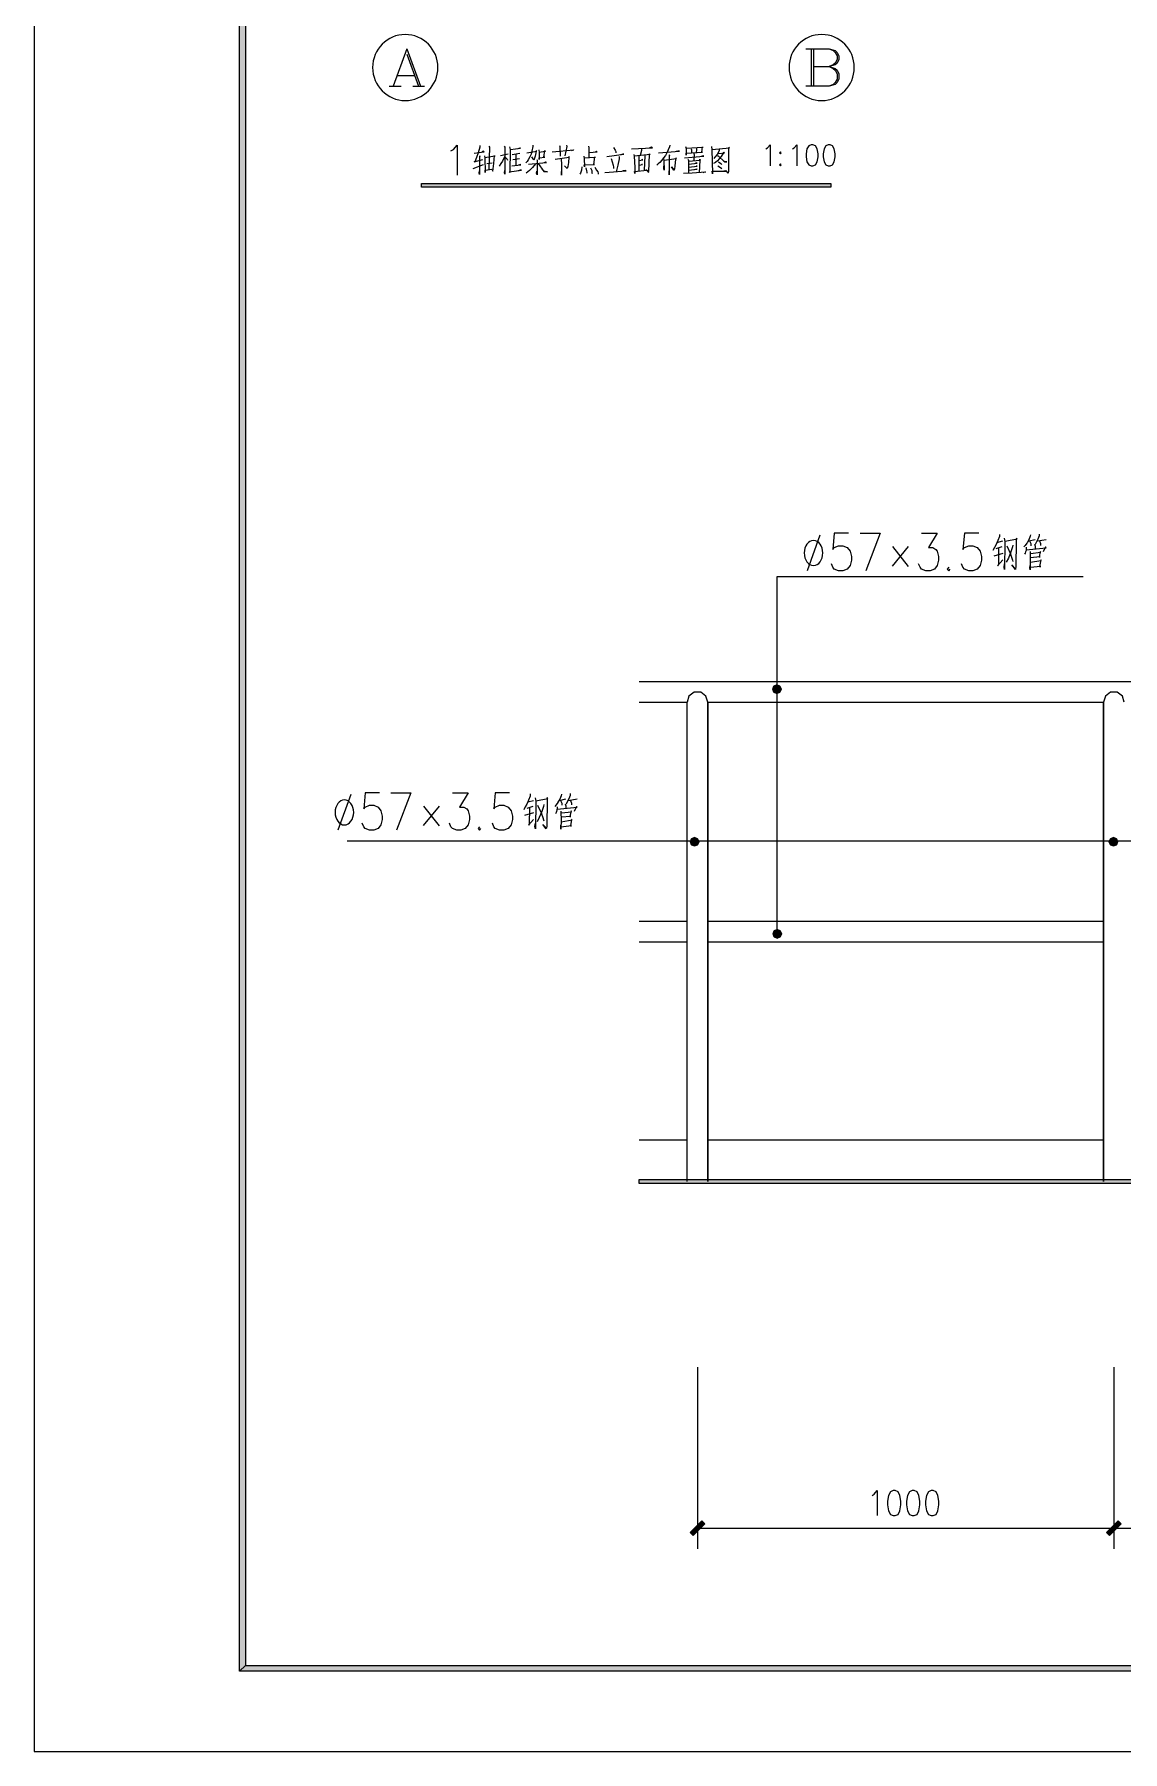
# Model space of a CAD drawing. Header units: millimetres. Extents: x 0 to 586, y 0 to 414.
# Drawn here: x 0 to 128.8, y 0 to 203.2 of the extents above; entities that cross this region are included whole.
import ezdxf

# ---------------------------------------------------------------- set-up
doc = ezdxf.new("R2010")
doc.units = ezdxf.units.MM

msp = doc.modelspace()

# ---------------------------------------------------------------- hatches: boundary and pattern name
h = msp.add_hatch(color=0)
h.dxf.hatch_style = 2
h.paths.add_polyline_path([(24.302861, 404.569083), (24.994306, 403.877639), (24.994306, 10.205861), (24.302861, 9.514417)])
h = msp.add_hatch(color=0)
h.dxf.hatch_style = 2
h.paths.add_polyline_path([(45.854056, 185.074278), (45.854056, 185.518778), (94.311611, 185.518778), (94.311611, 185.074278)])
h = msp.add_hatch(color=0)
h.dxf.hatch_style = 2
h.paths.add_polyline_path([(87.562972, 125.334889), (87.562972, 126.040444), (87.418333, 125.687667)])
h = msp.add_hatch(color=0)
h.dxf.hatch_style = 2
h.paths.add_polyline_path([(87.91575, 125.19025), (87.91575, 126.185083), (87.562972, 126.040444)])
h = msp.add_hatch(color=0)
h.dxf.hatch_style = 2
h.paths.add_polyline_path([(87.562972, 125.334889), (87.91575, 125.19025), (87.562972, 126.040444)])
h = msp.add_hatch(color=0)
h.dxf.hatch_style = 2
h.paths.add_polyline_path([(87.91575, 125.19025), (88.268528, 125.334889), (87.91575, 126.185083)])
h = msp.add_hatch(color=0)
h.dxf.hatch_style = 2
h.paths.add_polyline_path([(88.268528, 125.334889), (88.268528, 126.040444), (87.91575, 126.185083)])
h = msp.add_hatch(color=0)
h.dxf.hatch_style = 2
h.paths.add_polyline_path([(88.268528, 125.334889), (88.413167, 125.687667), (88.268528, 126.040444)])
h = msp.add_hatch(color=0)
h.dxf.hatch_style = 2
h.paths.add_polyline_path([(77.812194, 107.293833), (77.812194, 107.999389), (77.667556, 107.646611)])
h = msp.add_hatch(color=0)
h.dxf.hatch_style = 2
h.paths.add_polyline_path([(78.164972, 107.149194), (78.164972, 108.147556), (77.812194, 107.999389)])
h = msp.add_hatch(color=0)
h.dxf.hatch_style = 2
h.paths.add_polyline_path([(77.812194, 107.293833), (78.164972, 107.149194), (77.812194, 107.999389)])
h = msp.add_hatch(color=0)
h.dxf.hatch_style = 2
h.paths.add_polyline_path([(78.164972, 107.149194), (78.51775, 107.293833), (78.164972, 108.147556)])
h = msp.add_hatch(color=0)
h.dxf.hatch_style = 2
h.paths.add_polyline_path([(78.51775, 107.293833), (78.51775, 107.999389), (78.164972, 108.147556)])
h = msp.add_hatch(color=0)
h.dxf.hatch_style = 2
h.paths.add_polyline_path([(78.51775, 107.293833), (78.662389, 107.646611), (78.51775, 107.999389)])
h = msp.add_hatch(color=0)
h.dxf.hatch_style = 2
h.paths.add_polyline_path([(127.388056, 107.293833), (127.388056, 107.999389), (127.243417, 107.646611)])
h = msp.add_hatch(color=0)
h.dxf.hatch_style = 2
h.paths.add_polyline_path([(127.740833, 107.149194), (127.740833, 108.147556), (127.388056, 107.999389)])
h = msp.add_hatch(color=0)
h.dxf.hatch_style = 2
h.paths.add_polyline_path([(127.388056, 107.293833), (127.740833, 107.149194), (127.388056, 107.999389)])
h = msp.add_hatch(color=0)
h.dxf.hatch_style = 2
h.paths.add_polyline_path([(127.740833, 107.149194), (128.093611, 107.293833), (127.740833, 108.147556)])
h = msp.add_hatch(color=0)
h.dxf.hatch_style = 2
h.paths.add_polyline_path([(128.093611, 107.293833), (128.093611, 107.999389), (127.740833, 108.147556)])
h = msp.add_hatch(color=0)
h.dxf.hatch_style = 2
h.paths.add_polyline_path([(128.093611, 107.293833), (128.241778, 107.646611), (128.093611, 107.999389)])
h = msp.add_hatch(color=0)
h.dxf.hatch_style = 2
h.paths.add_polyline_path([(87.591194, 96.393), (87.591194, 97.098556), (87.446556, 96.745778)])
h = msp.add_hatch(color=0)
h.dxf.hatch_style = 2
h.paths.add_polyline_path([(87.943972, 96.248361), (87.943972, 97.243194), (87.591194, 97.098556)])
h = msp.add_hatch(color=0)
h.dxf.hatch_style = 2
h.paths.add_polyline_path([(87.591194, 96.393), (87.943972, 96.248361), (87.591194, 97.098556)])
h = msp.add_hatch(color=0)
h.dxf.hatch_style = 2
h.paths.add_polyline_path([(87.943972, 96.248361), (88.29675, 96.393), (87.943972, 97.243194)])
h = msp.add_hatch(color=0)
h.dxf.hatch_style = 2
h.paths.add_polyline_path([(88.29675, 96.393), (88.29675, 97.098556), (87.943972, 97.243194)])
h = msp.add_hatch(color=0)
h.dxf.hatch_style = 2
h.paths.add_polyline_path([(88.29675, 96.393), (88.441389, 96.745778), (88.29675, 97.098556)])
h = msp.add_hatch(color=0)
h.dxf.hatch_style = 2
h.paths.add_polyline_path([(198.176444, 67.698056), (198.176444, 67.207694), (71.59625, 67.207694), (71.59625, 67.698056)])
h = msp.add_hatch(color=0)
h.dxf.hatch_style = 2
h.paths.add_polyline_path([(79.015167, 27.312056), (79.360889, 26.962806), (77.981528, 25.583444), (77.632278, 25.932694)])
h = msp.add_hatch(color=0)
h.dxf.hatch_style = 2
h.paths.add_polyline_path([(127.278694, 25.583444), (126.929444, 25.932694), (128.308806, 27.312056), (128.658056, 26.962806)])
h = msp.add_hatch(color=0)
h.dxf.hatch_style = 2
h.paths.add_polyline_path([(128.308806, 27.312056), (128.658056, 26.962806), (127.278694, 25.583444), (126.929444, 25.932694)])
h = msp.add_hatch(color=0)
h.dxf.hatch_style = 2
h.paths.add_polyline_path([(24.302861, 9.514417), (24.994306, 10.205861), (575.429944, 10.205861), (576.117861, 9.514417)])

# ---------------------------------------------------------------- linework, layer by layer
at = {"color": 0, "lineweight": 0}
for points in [[(0, 0), (585.632278, 0), (585.632278, 414.0835), (0, 414.0835)], [(24.302861, 404.569083), (24.994306, 403.877639), (24.994306, 10.205861), (24.302861, 9.514417)], [(88.3285, 189.268806), (88.226194, 189.148861), (88.3285, 189.032444), (88.430806, 189.148861)], [(91.972694, 190.101361), (91.669306, 189.981417), (91.464694, 189.625111), (91.365917, 189.032444), (91.365917, 188.676139), (91.464694, 188.083472), (91.669306, 187.727167), (91.972694, 187.607222), (92.173778, 187.607222), (92.477167, 187.727167), (92.67825, 188.083472), (92.780556, 188.676139), (92.780556, 189.032444), (92.67825, 189.625111), (92.477167, 189.981417), (92.173778, 190.101361)], [(93.994111, 190.101361), (93.690722, 189.981417), (93.489639, 189.625111), (93.387333, 189.032444), (93.387333, 188.676139), (93.489639, 188.083472), (93.690722, 187.727167), (93.994111, 187.607222), (94.198722, 187.607222), (94.502111, 187.727167), (94.703194, 188.083472), (94.8055, 188.676139), (94.8055, 189.032444), (94.703194, 189.625111), (94.502111, 189.981417), (94.198722, 190.101361)], [(88.3285, 187.843583), (88.226194, 187.727167), (88.3285, 187.607222), (88.430806, 187.727167)], [(45.854056, 185.074278), (45.854056, 185.518778), (94.311611, 185.518778), (94.311611, 185.074278)], [(87.418333, 125.687667), (87.562972, 126.040444), (87.91575, 126.185083), (88.268528, 126.040444), (88.413167, 125.687667), (88.268528, 125.334889), (87.91575, 125.19025), (87.562972, 125.334889)], [(87.562972, 125.334889), (87.562972, 126.040444), (87.418333, 125.687667)], [(87.91575, 125.19025), (87.91575, 126.185083), (87.562972, 126.040444)], [(87.562972, 125.334889), (87.91575, 125.19025), (87.562972, 126.040444)], [(87.91575, 125.19025), (88.268528, 125.334889), (87.91575, 126.185083)], [(88.268528, 125.334889), (88.268528, 126.040444), (87.91575, 126.185083)], [(88.268528, 125.334889), (88.413167, 125.687667), (88.268528, 126.040444)], [(77.667556, 107.646611), (77.812194, 107.999389), (78.164972, 108.147556), (78.51775, 107.999389), (78.662389, 107.646611), (78.51775, 107.293833), (78.164972, 107.149194), (77.812194, 107.293833)], [(77.812194, 107.293833), (77.812194, 107.999389), (77.667556, 107.646611)], [(78.164972, 107.149194), (78.164972, 108.147556), (77.812194, 107.999389)], [(77.812194, 107.293833), (78.164972, 107.149194), (77.812194, 107.999389)], [(78.164972, 107.149194), (78.51775, 107.293833), (78.164972, 108.147556)], [(78.51775, 107.293833), (78.51775, 107.999389), (78.164972, 108.147556)], [(78.51775, 107.293833), (78.662389, 107.646611), (78.51775, 107.999389)], [(127.243417, 107.646611), (127.388056, 107.999389), (127.740833, 108.147556), (128.093611, 107.999389), (128.241778, 107.646611), (128.093611, 107.293833), (127.740833, 107.149194), (127.388056, 107.293833)], [(127.388056, 107.293833), (127.388056, 107.999389), (127.243417, 107.646611)], [(127.740833, 107.149194), (127.740833, 108.147556), (127.388056, 107.999389)], [(127.388056, 107.293833), (127.740833, 107.149194), (127.388056, 107.999389)], [(127.740833, 107.149194), (128.093611, 107.293833), (127.740833, 108.147556)], [(128.093611, 107.293833), (128.093611, 107.999389), (127.740833, 108.147556)], [(128.093611, 107.293833), (128.241778, 107.646611), (128.093611, 107.999389)], [(87.446556, 96.745778), (87.591194, 97.098556), (87.943972, 97.243194), (88.29675, 97.098556), (88.441389, 96.745778), (88.29675, 96.393), (87.943972, 96.248361), (87.591194, 96.393)], [(87.591194, 96.393), (87.591194, 97.098556), (87.446556, 96.745778)], [(87.943972, 96.248361), (87.943972, 97.243194), (87.591194, 97.098556)], [(87.591194, 96.393), (87.943972, 96.248361), (87.591194, 97.098556)], [(87.943972, 96.248361), (88.29675, 96.393), (87.943972, 97.243194)], [(88.29675, 96.393), (88.29675, 97.098556), (87.943972, 97.243194)], [(88.29675, 96.393), (88.441389, 96.745778), (88.29675, 97.098556)], [(198.176444, 67.698056), (198.176444, 67.207694), (71.59625, 67.207694), (71.59625, 67.698056)], [(101.681139, 30.885694), (101.342472, 30.744583), (101.116694, 30.32125), (101.003806, 29.615694), (101.003806, 29.195889), (101.116694, 28.490333), (101.342472, 28.067), (101.681139, 27.925889), (101.906917, 27.925889), (102.245583, 28.067), (102.471361, 28.490333), (102.58425, 29.195889), (102.58425, 29.615694), (102.471361, 30.32125), (102.245583, 30.744583), (101.906917, 30.885694)], [(103.935389, 30.885694), (103.596722, 30.744583), (103.370944, 30.32125), (103.258056, 29.615694), (103.258056, 29.195889), (103.370944, 28.490333), (103.596722, 28.067), (103.935389, 27.925889), (104.161167, 27.925889), (104.499833, 28.067), (104.722083, 28.490333), (104.834972, 29.195889), (104.834972, 29.615694), (104.722083, 30.32125), (104.499833, 30.744583), (104.161167, 30.885694)], [(106.189639, 30.885694), (105.850972, 30.744583), (105.625194, 30.32125), (105.512306, 29.615694), (105.512306, 29.195889), (105.625194, 28.490333), (105.850972, 28.067), (106.189639, 27.925889), (106.411889, 27.925889), (106.750556, 28.067), (106.976333, 28.490333), (107.089222, 29.195889), (107.089222, 29.615694), (106.976333, 30.32125), (106.750556, 30.744583), (106.411889, 30.885694)], [(79.015167, 27.312056), (79.360889, 26.962806), (77.981528, 25.583444), (77.632278, 25.932694)], [(127.278694, 25.583444), (126.929444, 25.932694), (128.308806, 27.312056), (128.658056, 26.962806)], [(128.308806, 27.312056), (128.658056, 26.962806), (127.278694, 25.583444), (126.929444, 25.932694)], [(24.302861, 9.514417), (24.994306, 10.205861), (575.429944, 10.205861), (576.117861, 9.514417)]]:
    msp.add_lwpolyline(points, close=True, dxfattribs=at)
for points in [[(44.107806, 201.436111), (42.485028, 197.019333)], [(44.107806, 201.436111), (45.730583, 197.019333)], [(91.316528, 201.436111), (94.099944, 201.436111), (94.794917, 201.224444), (95.02775, 201.016306), (95.257056, 200.5965), (95.257056, 200.173167), (95.02775, 199.753361), (94.794917, 199.541694), (94.099944, 199.333556)], [(92.0115, 197.019333), (92.0115, 201.436111)], [(92.244333, 201.436111), (92.244333, 197.019333)], [(94.099944, 201.436111), (94.562083, 201.224444), (94.794917, 201.016306), (95.02775, 200.5965), (95.02775, 200.173167), (94.794917, 199.753361), (94.562083, 199.541694), (94.099944, 199.333556)], [(44.107806, 200.804639), (45.49775, 197.019333)], [(92.244333, 199.333556), (94.099944, 199.333556), (94.794917, 199.121889), (95.02775, 198.91375), (95.257056, 198.490417), (95.257056, 197.858944), (95.02775, 197.439139), (94.794917, 197.231), (94.099944, 197.019333), (91.316528, 197.019333)], [(94.099944, 199.333556), (94.562083, 199.121889), (94.794917, 198.91375), (95.02775, 198.490417), (95.02775, 197.858944), (94.794917, 197.439139), (94.562083, 197.231), (94.099944, 197.019333)], [(42.947167, 198.282278), (45.035611, 198.282278)], [(42.019361, 197.019333), (43.412833, 197.019333)], [(44.802778, 197.019333), (46.19625, 197.019333)], [(49.318333, 189.367583), (49.614667, 189.536917), (50.059167, 190.044917), (50.059167, 186.485389)], [(52.743806, 189.988472), (52.743806, 189.822667), (52.549778, 189.148861), (52.352222, 188.587944), (52.158194, 188.05525), (52.084111, 188.05525), (53.089528, 188.333944)], [(52.084111, 189.092417), (53.234167, 189.26175), (53.163611, 189.314667), (52.966056, 189.233528)], [(53.798611, 189.932028), (53.897389, 189.794444), (53.872694, 189.822667), (53.823306, 187.155667)], [(56.10225, 188.979528), (55.170917, 188.781972)], [(55.636583, 189.932028), (55.710667, 189.794444), (55.685972, 189.850889), (55.710667, 186.622972), (55.661278, 186.820528), (55.685972, 187.046306)], [(56.250417, 189.850889), (56.3245, 189.512222), (56.299806, 186.792306), (56.225722, 186.905194), (57.672111, 187.099222), (57.49925, 187.099222), (57.280528, 187.018083)], [(56.373889, 189.512222), (57.573333, 189.681556), (57.474556, 189.681556), (57.255833, 189.625111)], [(56.567917, 188.923083), (57.474556, 189.092417)], [(56.984194, 188.951306), (56.984194, 187.635444)], [(59.019722, 190.044917), (59.019722, 189.875583), (58.89625, 189.342889), (58.801, 188.979528), (58.677528, 188.644389), (58.479972, 188.305722), (58.335333, 188.111694), (58.187167, 187.970583)], [(58.310639, 189.148861), (59.485389, 189.314667), (59.411306, 189.399333), (59.361917, 189.148861), (59.287833, 188.757278), (59.217278, 188.503278), (59.167889, 188.362167), (59.143194, 188.305722), (58.89625, 188.644389)], [(59.707639, 189.484), (59.7535, 189.177083), (59.7535, 188.362167), (59.7535, 188.559722), (60.441417, 188.616167), (60.317944, 188.616167), (60.441417, 189.399333), (60.490806, 189.289972), (59.7535, 189.177083)], [(63.577611, 189.399333), (63.824556, 189.484), (63.873944, 189.455778), (61.298667, 189.233528)], [(62.155917, 190.016694), (62.205306, 189.903806), (62.254694, 188.729056)], [(63.016694, 190.044917), (63.037861, 189.903806), (62.819139, 188.781972)], [(65.613139, 189.932028), (65.662528, 189.738), (65.662528, 188.559722)], [(65.687222, 189.177083), (66.64325, 189.26175), (66.569167, 189.289972), (66.421, 189.233528)], [(67.793306, 188.700833), (69.779444, 188.979528), (69.680667, 188.979528), (69.387861, 188.894861)], [(68.555306, 189.766222), (68.749333, 189.455778), (68.823417, 189.289972), (68.848111, 189.148861)], [(70.686083, 189.596889), (73.162583, 189.738), (73.063806, 189.794444), (72.845083, 189.709778)], [(70.982417, 188.951306), (71.028278, 188.729056), (71.077667, 187.409667), (71.102361, 186.707639), (71.052972, 186.933417), (72.499361, 187.074528), (72.425278, 187.099222), (72.305333, 187.046306)], [(72.524056, 187.074528), (72.721611, 186.820528), (72.746306, 186.961639), (72.795694, 187.885917), (72.845083, 189.00775), (72.915639, 188.951306), (71.814972, 188.838417), (71.028278, 188.757278)], [(71.864361, 189.625111), (71.864361, 189.427556), (71.716194, 188.838417)], [(75.219278, 190.044917), (75.198111, 189.850889), (75.049944, 189.484), (74.877083, 189.148861), (74.70775, 188.838417), (74.4855, 188.559722), (74.266778, 188.249278), (74.044528, 187.998806), (73.846972, 187.829472), (73.677639, 187.688361)], [(73.896361, 189.148861), (76.372861, 189.314667), (76.175306, 189.314667), (75.981278, 189.289972)], [(77.085472, 189.903806), (77.156028, 189.653333), (77.156028, 189.064194), (77.156028, 189.035972), (77.156028, 188.866639), (77.156028, 189.035972), (77.156028, 189.092417), (79.117472, 189.205306), (79.018694, 189.205306), (79.092778, 189.850889), (79.142167, 189.766222), (77.156028, 189.653333)], [(77.769861, 189.596889), (77.794556, 189.484), (77.794556, 189.148861)], [(78.087361, 189.064194), (78.112056, 188.866639), (78.062667, 188.249278)], [(78.383694, 189.653333), (78.408389, 189.540444), (78.334306, 189.148861)], [(80.172278, 189.903806), (80.221667, 189.540444), (80.271056, 186.651194), (80.246361, 186.961639), (81.985556, 186.961639), (81.862083, 186.989861), (81.618667, 186.961639)], [(80.246361, 189.540444), (82.303056, 189.709778), (82.2325, 189.794444), (82.183111, 189.540444), (82.158417, 187.018083), (82.133722, 186.735861), (81.960861, 186.961639)], [(80.93075, 189.092417), (81.029528, 189.064194), (81.717444, 189.148861), (81.643361, 189.233528), (81.322333, 188.700833), (81.078917, 188.418611), (80.856667, 188.196361), (80.637944, 187.998806), (80.391, 187.857694)], [(81.054222, 189.512222), (81.054222, 189.371111), (80.8355, 188.951306), (80.563861, 188.616167), (80.440389, 188.475056)], [(86.610472, 189.625111), (86.811556, 189.745056), (87.114944, 190.101361), (87.114944, 187.607222)], [(89.746667, 189.625111), (89.94775, 189.745056), (90.251139, 190.101361), (90.251139, 187.607222)], [(51.935944, 187.268556), (53.184778, 187.744806)], [(52.697944, 188.838417), (52.743806, 188.700833), (52.719111, 188.729056), (52.697944, 186.566528), (52.648556, 186.735861), (52.697944, 187.018083)], [(53.283556, 188.781972), (53.332944, 188.559722), (53.357639, 186.820528), (53.357639, 187.099222), (54.1655, 187.183889), (54.288972, 186.961639), (54.338361, 187.240333), (54.38775, 187.885917), (54.461833, 188.838417), (54.511222, 188.729056), (53.332944, 188.559722)], [(53.555194, 187.885917), (54.214889, 187.970583)], [(55.685972, 188.729056), (55.417861, 188.168139), (55.220306, 187.857694), (55.026278, 187.550778)], [(55.710667, 188.644389), (55.957611, 188.390389), (56.028167, 188.249278)], [(56.543222, 187.579), (57.598028, 187.716583), (57.49925, 187.744806), (57.329917, 187.688361)], [(56.642, 188.333944), (57.425167, 188.475056)], [(59.312528, 187.829472), (58.970333, 187.381444), (58.652833, 187.074528), (58.628139, 187.046306), (58.430583, 186.905194), (58.211861, 186.735861)], [(58.504667, 187.80125), (60.614278, 187.998806), (60.5155, 188.027028), (60.392028, 187.970583)], [(59.485389, 188.333944), (59.510083, 188.249278), (59.510083, 188.168139), (59.510083, 186.513611), (59.460694, 186.735861), (59.485389, 186.961639)], [(59.633556, 187.857694), (60.317944, 186.933417), (60.734222, 186.876972), (60.684833, 186.876972), (60.317944, 186.961639), (60.123917, 187.155667)], [(61.665556, 188.390389), (63.334194, 188.616167), (63.260111, 188.700833), (63.260111, 188.616167), (63.235417, 187.998806), (63.161333, 187.522556), (63.08725, 187.268556), (63.062556, 187.268556), (62.745056, 187.607222), (63.08725, 187.296778)], [(62.378167, 188.446833), (62.427556, 187.716583), (62.427556, 187.127444), (62.427556, 186.622972), (62.427556, 186.485389), (62.402861, 186.622972), (62.427556, 186.933417)], [(64.805278, 187.466111), (64.780583, 187.099222), (64.731194, 186.961639), (64.657111, 186.735861), (64.583028, 186.622972)], [(65.048694, 188.757278), (65.048694, 188.700833), (65.073389, 188.446833), (65.122778, 187.494333), (65.098083, 187.716583), (66.301056, 187.773028), (66.226972, 187.773028), (66.346917, 188.644389), (66.396306, 188.587944), (65.098083, 188.503278)], [(65.295639, 187.353222), (65.369722, 187.018083), (65.390889, 186.84875), (65.390889, 186.735861)], [(65.856556, 187.353222), (65.980028, 187.046306), (66.004722, 186.820528), (66.029417, 186.707639)], [(66.346917, 187.437889), (66.569167, 187.099222), (66.692639, 186.876972), (66.742028, 186.735861), (66.766722, 186.622972)], [(67.549889, 186.792306), (70.051083, 187.018083), (69.927611, 187.046306), (69.655972, 186.989861)], [(68.283667, 188.475056), (68.530611, 187.660139), (68.58, 187.437889), (68.58, 187.296778)], [(69.239694, 188.700833), (69.239694, 188.418611), (69.095056, 187.660139), (68.8975, 186.905194)], [(71.568028, 188.781972), (71.568028, 187.018083)], [(71.592722, 188.221056), (72.033694, 188.305722), (71.959611, 188.333944), (71.889056, 188.2775)], [(71.617417, 187.688361), (72.009, 187.744806), (71.934917, 187.773028), (71.864361, 187.716583)], [(72.255944, 188.838417), (72.181861, 187.046306)], [(74.4855, 188.446833), (74.534889, 188.221056), (74.559583, 187.074528), (74.510194, 187.268556), (74.534889, 187.607222)], [(74.534889, 188.2775), (76.005972, 188.475056), (75.956583, 188.559722), (75.8825, 188.027028), (75.833111, 187.522556), (75.783722, 187.268556), (75.734333, 187.099222), (75.688472, 187.074528), (75.416833, 187.466111), (75.709639, 187.127444)], [(75.148722, 188.923083), (75.198111, 188.838417), (75.173417, 188.781972), (75.173417, 186.513611), (75.148722, 186.735861), (75.173417, 186.989861)], [(76.986694, 188.559722), (79.265639, 188.757278), (79.191556, 188.781972), (78.948139, 188.700833)], [(77.50175, 186.707639), (77.477056, 188.196361), (77.402972, 188.362167), (77.477056, 188.168139), (78.799972, 188.2775), (78.799972, 188.390389), (78.824667, 188.2775), (78.775278, 188.2775), (78.701194, 186.764083)], [(77.477056, 187.80125), (78.457778, 187.914139), (78.383694, 187.942361), (78.235528, 187.885917)], [(77.477056, 187.437889), (78.457778, 187.550778), (78.383694, 187.579)], [(77.50175, 187.099222), (78.482472, 187.183889), (78.433083, 187.212111), (78.087361, 187.127444)], [(80.881361, 188.781972), (80.955444, 188.781972), (81.717444, 188.05525), (81.985556, 188.05525), (81.717444, 188.111694), (81.593972, 188.168139)], [(80.906056, 187.607222), (81.227083, 187.409667), (81.371722, 187.268556)], [(81.004833, 188.083472), (81.276472, 187.885917), (81.396417, 187.744806)], [(79.166861, 186.820528), (79.364417, 186.876972), (79.459667, 186.84875), (77.893333, 186.735861), (76.838528, 186.679417)], [(93.006333, 143.915694), (91.482333, 139.685889)], [(96.393, 144.127361), (94.699667, 144.127361), (94.530333, 142.222361), (94.699667, 142.434028), (95.207667, 142.645694), (95.715667, 142.645694), (96.223667, 142.434028), (96.562333, 142.010694), (96.731667, 141.375694), (96.731667, 140.952361), (96.562333, 140.320889), (96.223667, 139.897556), (95.715667, 139.685889), (95.207667, 139.685889), (94.699667, 139.897556), (94.530333, 140.109222), (94.361, 140.532556)], [(97.747667, 144.127361), (100.114806, 144.127361), (98.425, 139.685889)], [(101.607056, 140.243278), (103.483833, 142.553972)], [(101.607056, 142.553972), (103.455611, 140.208)], [(105.025472, 144.127361), (106.888139, 144.127361), (105.872139, 142.434028), (106.380139, 142.434028), (106.718806, 142.222361), (106.888139, 142.010694), (107.057472, 141.375694), (107.057472, 140.952361), (106.888139, 140.320889), (106.549472, 139.897556), (106.041472, 139.685889), (105.533472, 139.685889), (105.025472, 139.897556), (104.856139, 140.109222), (104.686806, 140.532556)], [(111.795278, 144.127361), (110.105472, 144.127361), (109.936139, 142.222361), (110.105472, 142.434028), (110.609944, 142.645694), (111.117944, 142.645694), (111.625944, 142.434028), (111.964611, 142.010694), (112.133944, 141.375694), (112.133944, 140.952361), (111.964611, 140.320889), (111.625944, 139.897556), (111.117944, 139.685889), (110.609944, 139.685889), (110.105472, 139.897556), (109.936139, 140.109222), (109.766806, 140.532556)], [(114.243556, 143.98625), (114.243556, 143.742833), (113.851972, 142.797389), (113.654417, 142.448139), (113.485083, 142.098889)], [(114.550472, 142.518694), (113.82375, 142.275278)], [(113.961333, 143.044333), (114.635139, 143.217194)], [(114.158889, 142.342306), (114.130667, 140.419667), (114.017778, 140.278556), (114.635139, 140.980583)], [(114.829167, 143.534694), (114.885611, 143.146639), (114.857389, 139.85875), (114.800944, 140.140972), (114.857389, 140.5255)], [(114.913833, 143.181917), (116.342583, 143.464139), (116.257917, 143.566444), (116.229694, 143.252472), (116.201472, 140.140972), (116.17325, 139.964583), (116.145028, 139.85875), (115.725222, 140.384389), (116.17325, 139.929306)], [(115.838111, 142.726833), (115.809889, 142.518694), (115.612333, 141.9225), (115.305417, 141.188722), (115.054944, 140.698361)], [(115.111389, 142.659806), (115.559417, 141.679083), (115.559417, 141.643806), (115.725222, 141.188722), (115.809889, 140.945306), (115.838111, 140.804194)], [(117.937139, 143.9545), (117.908917, 143.778111), (117.743111, 143.358306), (117.517333, 143.009056), (117.489111, 142.973778), (117.295083, 142.695083), (117.153972, 142.518694)], [(117.432667, 142.483417), (117.432667, 142.24), (117.404444, 142.098889), (117.348, 141.9225), (117.295083, 141.784917), (117.238639, 141.643806)], [(117.432667, 142.169444), (119.785694, 142.412861), (119.701028, 142.518694), (119.447028, 141.9225)], [(117.714889, 143.217194), (118.469833, 143.393583)], [(117.82425, 143.217194), (117.965361, 142.903222), (117.965361, 142.659806)], [(118.385167, 142.832667), (118.469833, 142.58925), (118.469833, 142.342306)], [(118.974306, 144.021528), (118.974306, 143.813389), (118.804972, 143.428861), (118.607417, 143.044333), (118.498056, 142.797389)], [(118.748528, 143.217194), (119.785694, 143.393583)], [(119.002528, 143.217194), (119.111889, 142.903222), (119.111889, 142.695083)], [(114.635139, 141.749639), (113.56975, 141.432139)], [(117.880694, 141.957778), (117.880694, 141.784917), (117.908917, 140.980583), (117.880694, 139.823472), (117.852472, 140.035139), (117.880694, 140.313833)], [(117.908917, 140.698361), (119.196556, 140.910028), (119.140111, 140.980583), (119.002528, 140.208), (119.140111, 140.208), (117.880694, 140.070417)], [(117.937139, 141.749639), (119.140111, 141.887222), (119.083667, 141.993056), (118.946083, 141.329833), (119.055444, 141.329833), (117.908917, 141.224)], [(87.943972, 139.036778), (124.156611, 139.036778)], [(87.943972, 97.243194), (87.943972, 139.036778)], [(108.242806, 140.109222), (108.073472, 139.897556), (108.242806, 139.685889), (108.412139, 139.897556)], [(71.59625, 126.608417), (127.79375, 126.608417)], [(127.79375, 126.608417), (177.090917, 126.608417)], [(71.59625, 124.1425), (77.265389, 124.1425)], [(79.731306, 124.1425), (79.505528, 124.879806), (78.884639, 125.341944), (78.112056, 125.341944), (77.491167, 124.879806), (77.265389, 124.1425)], [(77.265389, 67.451111), (77.265389, 124.1425)], [(79.731306, 124.1425), (126.562556, 124.1425)], [(79.731306, 124.1425), (79.731306, 67.451111)], [(79.731306, 67.451111), (79.731306, 124.1425)], [(129.024944, 124.1425), (128.802694, 124.879806), (128.181806, 125.341944), (127.409222, 125.341944), (126.788333, 124.879806), (126.562556, 124.1425)], [(126.562556, 124.1425), (126.562556, 67.451111)], [(126.562556, 67.451111), (126.562556, 124.1425)], [(37.472056, 113.2205), (35.948056, 108.990694)], [(40.858722, 113.432167), (39.165389, 113.432167), (38.996056, 111.527167), (39.165389, 111.738833), (39.673389, 111.9505), (40.181389, 111.9505), (40.689389, 111.738833), (41.028056, 111.3155), (41.197389, 110.684028), (41.197389, 110.260694), (41.028056, 109.625694), (40.689389, 109.202361), (40.181389, 108.990694), (39.673389, 108.990694), (39.165389, 109.202361), (38.996056, 109.414028), (38.826722, 109.837361)], [(42.213389, 113.432167), (44.580528, 113.432167), (42.887194, 108.990694)], [(46.072778, 109.548083), (47.949556, 111.858778)], [(46.072778, 111.858778), (47.921333, 109.512806)], [(49.491194, 113.432167), (51.353861, 113.432167), (50.337861, 111.738833), (50.845861, 111.738833), (51.184528, 111.527167), (51.353861, 111.3155), (51.523194, 110.684028), (51.523194, 110.260694), (51.353861, 109.625694), (51.015194, 109.202361), (50.507194, 108.990694), (49.999194, 108.990694), (49.491194, 109.202361), (49.321861, 109.414028), (49.152528, 109.837361)], [(56.261, 113.432167), (54.567667, 113.432167), (54.398333, 111.527167), (54.567667, 111.738833), (55.075667, 111.9505), (55.583667, 111.9505), (56.091667, 111.738833), (56.430333, 111.3155), (56.599667, 110.684028), (56.599667, 110.260694), (56.430333, 109.625694), (56.091667, 109.202361), (55.583667, 108.990694), (55.075667, 108.990694), (54.567667, 109.202361), (54.398333, 109.414028), (54.229, 109.837361)], [(58.709278, 113.294583), (58.709278, 113.047639), (58.314167, 112.102194), (58.120139, 111.752944), (57.950806, 111.403694)], [(59.016194, 111.8235), (58.289472, 111.580083)], [(58.427056, 112.349139), (59.100861, 112.522)], [(59.294889, 112.8395), (59.351333, 112.454972), (59.323111, 109.163556), (59.266667, 109.445778), (59.323111, 109.830306)], [(59.379556, 112.49025), (60.808306, 112.768944), (60.723639, 112.874778), (60.695417, 112.557278), (60.667194, 109.445778), (60.638972, 109.269389), (60.61075, 109.163556), (60.190944, 109.689194), (60.638972, 109.234111)], [(60.303833, 112.035167), (60.275611, 111.8235), (60.078056, 111.227306), (59.771139, 110.493528), (59.520667, 110.003167)], [(59.577111, 111.964611), (60.021611, 110.983889), (60.021611, 110.948611), (60.190944, 110.493528), (60.275611, 110.250111), (60.303833, 110.109)], [(62.402861, 113.259306), (62.374639, 113.082917), (62.205306, 112.663111), (61.983056, 112.313861), (61.954833, 112.278583), (61.757278, 111.999889), (61.619694, 111.8235)], [(61.898389, 111.788222), (61.898389, 111.544806), (61.870167, 111.403694), (61.813722, 111.227306), (61.757278, 111.089722), (61.704361, 110.948611)], [(61.898389, 111.47425), (64.251417, 111.717667), (64.16675, 111.8235), (63.91275, 111.227306)], [(62.177083, 112.522), (62.935556, 112.698389)], [(62.289972, 112.522), (62.431083, 112.208028), (62.431083, 111.964611)], [(62.850889, 112.137472), (62.935556, 111.894056), (62.935556, 111.647111)], [(63.4365, 113.329861), (63.4365, 113.118194), (63.270694, 112.733667), (63.073139, 112.349139), (62.963778, 112.102194)], [(63.21425, 112.522), (64.251417, 112.698389)], [(63.464722, 112.522), (63.577611, 112.208028), (63.577611, 111.999889)], [(59.100861, 111.054444), (58.035472, 110.740472)], [(58.624611, 111.647111), (58.596389, 109.724472), (58.4835, 109.583361), (59.100861, 110.285389)], [(62.346417, 111.262583), (62.346417, 111.089722), (62.374639, 110.285389), (62.346417, 109.128278), (62.318194, 109.339944), (62.346417, 109.618639)], [(62.374639, 110.003167), (63.662278, 110.214833), (63.605833, 110.285389), (63.464722, 109.512806), (63.605833, 109.512806), (62.346417, 109.375222)], [(62.402861, 111.054444), (63.605833, 111.195556), (63.549389, 111.297861), (63.411806, 110.634639), (63.521167, 110.634639), (62.374639, 110.528806)], [(226.049417, 107.724222), (37.016972, 107.724222)], [(52.708528, 109.414028), (52.539194, 109.202361), (52.708528, 108.990694), (52.877861, 109.202361)], [(71.59625, 98.262722), (77.265389, 98.262722)], [(79.731306, 98.262722), (126.562556, 98.262722)], [(71.59625, 95.796806), (77.265389, 95.796806)], [(79.731306, 95.796806), (126.562556, 95.796806)], [(71.59625, 72.382944), (77.265389, 72.382944)], [(74.556056, 72.382944), (77.265389, 72.382944)], [(79.731306, 72.382944), (126.562556, 72.382944)], [(78.496583, 45.466), (78.496583, 23.981833)], [(127.79375, 45.466), (127.79375, 23.981833)], [(127.79375, 45.466), (127.79375, 23.981833)], [(99.201111, 30.32125), (99.426889, 30.462361), (99.765556, 30.885694), (99.765556, 27.925889)], [(78.507167, 26.44775), (127.783167, 26.44775)], [(127.804333, 26.44775), (177.080333, 26.44775)]]:
    msp.add_lwpolyline(points, dxfattribs=at)
for centre, major_axis, ratio in [((43.912014, 199.229486), (0, 3.903486), 0.990059), ((93.207417, 199.229486), (0, 3.903486), 0.989607), ((92.244333, 141.800792), (0, 1.479903), 0.743743), ((36.710056, 111.105597), (0, 1.479903), 0.743743)]:
    msp.add_ellipse(centre, major_axis=major_axis, ratio=ratio, start_param=0, end_param=6.283185, dxfattribs=at)

doc.saveas('drawing.dxf')
